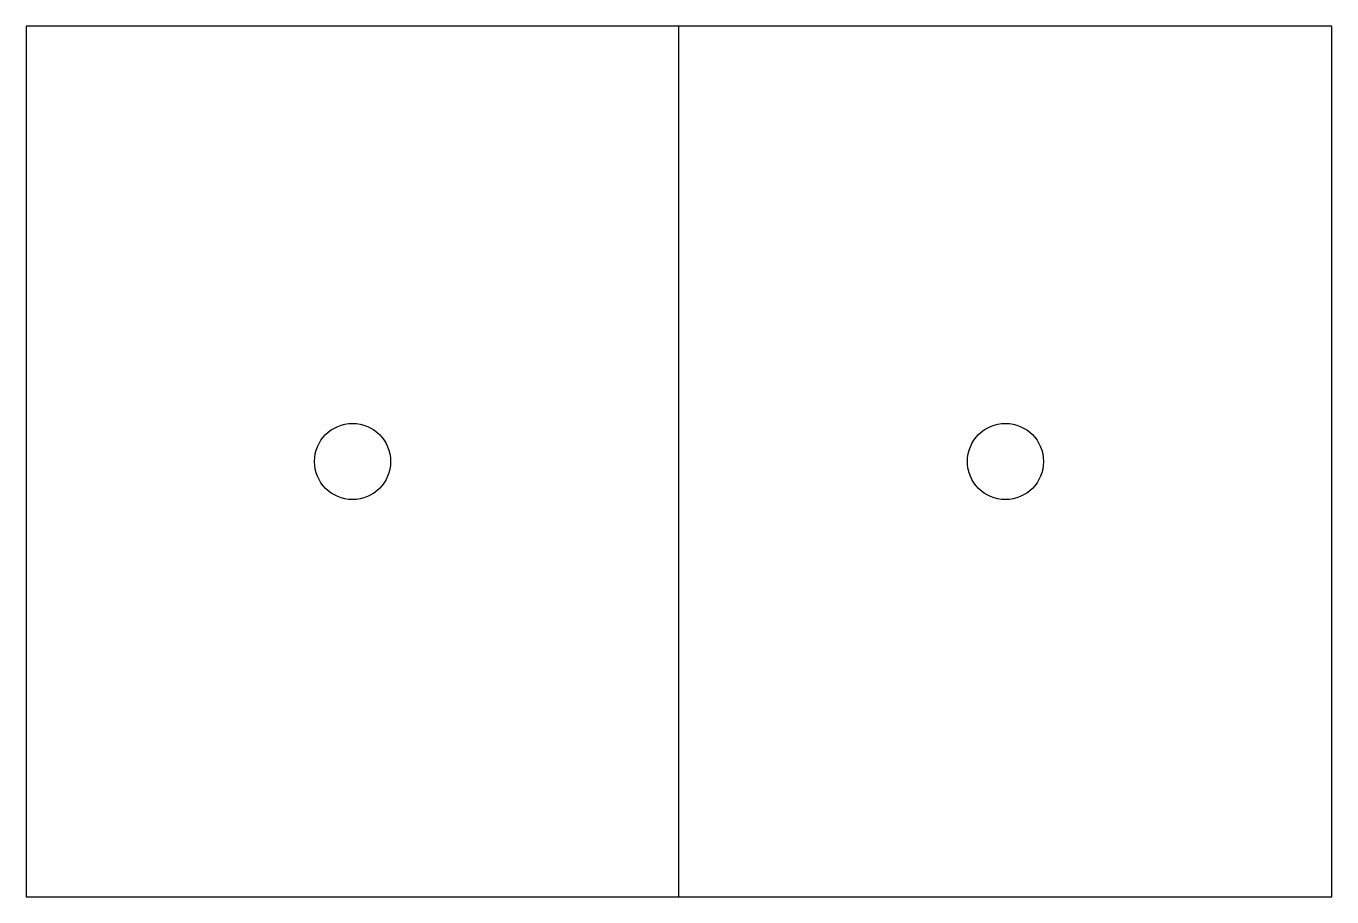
# Model space of a CAD drawing. Header units: metres. Extents: x 0 to 120, y 0 to 80.
import ezdxf

# ---------------------------------------------------------------- set-up
doc = ezdxf.new("R2010")
doc.units = ezdxf.units.M

msp = doc.modelspace()

# ---------------------------------------------------------------- linework, layer by layer
at = {"layer": 'COLUMNS'}
for centre in [(30, 40), (90, 40)]:
    msp.add_circle(centre, 3.5, dxfattribs=at)
at = {"layer": 'INTERIOR_WALLS'}
msp.add_line((60, 0), (60, 80), dxfattribs=at)
at = {"layer": 'WALLS'}
for p, q in [((120, 80), (0, 80)), ((0, 80), (0, 0)), ((120, 0), (120, 80)), ((0, 0), (120, 0))]:
    msp.add_line(p, q, dxfattribs=at)

doc.saveas('drawing.dxf')
